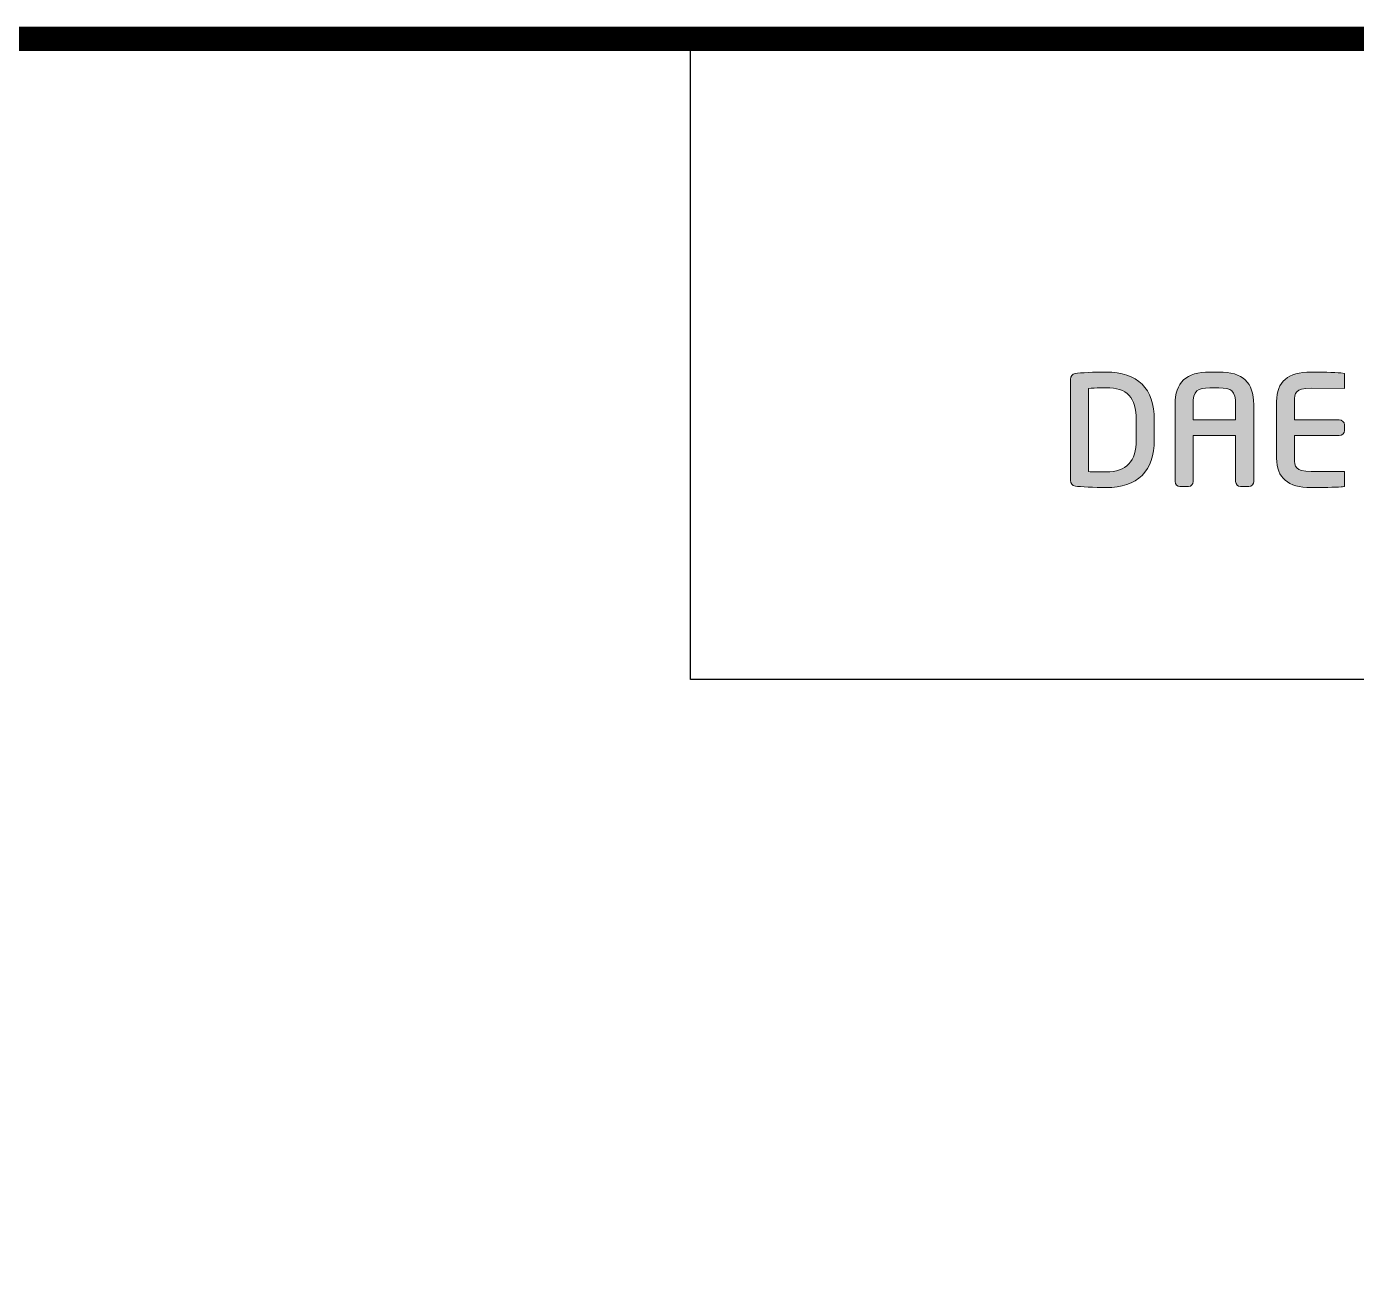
# Model space of a CAD drawing. Extents: x 16296677952 to 16296679688, y -37409618576 to -37409617304.
# Drawn here: x 16296678508.1 to 16296678589.5, y -37409617983.4 to -37409617907.2 of the extents above; entities that cross this region are included whole.
import ezdxf

# ---------------------------------------------------------------- set-up
doc = ezdxf.new("R2010")
doc.units = 0
doc.header["$LTSCALE"] = 10
doc.header["$MEASUREMENT"] = 0
doc.layers.get('0').update_dxf_attribs({"linetype": 'CONTINUOUS'})
doc.layers.add('레이어 1', color=7, linetype='CONTINUOUS', lineweight=0)

msp = doc.modelspace()

# ---------------------------------------------------------------- hatches: boundary and pattern name
at = {"layer": '레이어 1'}
h = msp.add_hatch(color=5, dxfattribs=at)
h.dxf.hatch_style = 2
edge = h.paths.add_edge_path()
edge.add_spline(control_points=[(16296678576.020201, -37409617932.440407), (16296678576.020201, -37409617933.766693), (16296678575.415091, -37409617934.411949), (16296678574.169649, -37409617934.411949), (16296678574.169649, -37409617934.411949), (16296678573.31756, -37409617934.396172), (16296678573.095501, -37409617934.392311), (16296678573.095501, -37409617934.392311), (16296678573.095501, -37409617929.307037), (16296678573.095501, -37409617929.307037), (16296678573.536831, -37409617929.263222), (16296678574.16403, -37409617929.255859), (16296678574.170259, -37409617929.255859), (16296678575.449459, -37409617929.255859), (16296678576.020201, -37409617929.863579), (16296678576.020201, -37409617931.225639), (16296678576.020201, -37409617931.225639), (16296678576.020201, -37409617932.440407), (16296678576.020201, -37409617932.440407)], knot_values=[0, 0, 0, 0, 1, 1, 1, 2, 2, 2, 3, 3, 3, 4, 4, 4, 5, 5, 5, 6, 6, 6, 6], degree=3, periodic=0)
edge = h.paths.add_edge_path()
edge.add_spline(control_points=[(16296678574.169649, -37409617928.300591), (16296678573.478279, -37409617928.300591), (16296678572.58139, -37409617928.343033), (16296678572.28727, -37409617928.390358), (16296678572.10334, -37409617928.421227), (16296678571.985411, -37409617928.558693), (16296678571.985411, -37409617928.740349), (16296678571.985411, -37409617928.740349), (16296678571.985411, -37409617934.926727), (16296678571.985411, -37409617934.926727), (16296678571.985411, -37409617935.117157), (16296678572.104469, -37409617935.251137), (16296678572.296209, -37409617935.277779), (16296678572.57439, -37409617935.324059), (16296678573.468361, -37409617935.36615), (16296678574.169649, -37409617935.36615), (16296678576.100149, -37409617935.36615), (16296678577.120119, -37409617934.35408), (16296678577.120119, -37409617932.440407), (16296678577.120119, -37409617932.440407), (16296678577.120119, -37409617931.225639), (16296678577.120119, -37409617931.225639), (16296678577.120119, -37409617929.311974), (16296678576.100149, -37409617928.300591), (16296678574.169649, -37409617928.300591)], knot_values=[0, 0, 0, 0, 1, 1, 1, 2, 2, 2, 3, 3, 3, 4, 4, 4, 5, 5, 5, 6, 6, 6, 7, 7, 7, 8, 8, 8, 8], degree=3, periodic=0)
h = msp.add_hatch(color=5, dxfattribs=at)
h.dxf.hatch_style = 2
edge = h.paths.add_edge_path()
edge.add_spline(control_points=[(16296678582.09894, -37409617931.218246), (16296678582.09894, -37409617931.218246), (16296678579.49581, -37409617931.218246), (16296678579.49581, -37409617931.218246), (16296678579.49581, -37409617931.121498), (16296678579.49581, -37409617930.290009), (16296678579.49581, -37409617930.290009), (16296678579.49581, -37409617929.422073), (16296678579.75382, -37409617929.274788), (16296678580.52788, -37409617929.274788), (16296678580.52788, -37409617929.274788), (16296678581.067659, -37409617929.274788), (16296678581.067659, -37409617929.274788), (16296678581.84127, -37409617929.274788), (16296678582.09894, -37409617929.422073), (16296678582.09894, -37409617930.290009), (16296678582.09894, -37409617930.290009), (16296678582.09894, -37409617931.121498), (16296678582.09894, -37409617931.218246)], knot_values=[0, 0, 0, 0, 1, 1, 1, 2, 2, 2, 3, 3, 3, 4, 4, 4, 5, 5, 5, 6, 6, 6, 6], degree=3, periodic=0)
edge = h.paths.add_edge_path()
edge.add_spline(control_points=[(16296678581.067659, -37409617928.300591), (16296678581.067659, -37409617928.300591), (16296678580.52788, -37409617928.300591), (16296678580.52788, -37409617928.300591), (16296678579.053261, -37409617928.300591), (16296678578.3958, -37409617928.913948), (16296678578.3958, -37409617930.290009), (16296678578.3958, -37409617930.290009), (16296678578.3958, -37409617934.997597), (16296678578.3958, -37409617934.997597), (16296678578.3958, -37409617935.163116), (16296678578.5303, -37409617935.303368), (16296678578.68906, -37409617935.303368), (16296678578.68906, -37409617935.303368), (16296678579.204041, -37409617935.303368), (16296678579.204041, -37409617935.303368), (16296678579.38657, -37409617935.303368), (16296678579.49581, -37409617935.148376), (16296678579.49581, -37409617934.997597), (16296678579.49581, -37409617934.997597), (16296678579.49581, -37409617932.292412), (16296678579.49581, -37409617932.186859), (16296678579.49581, -37409617932.186859), (16296678582.09894, -37409617932.186859), (16296678582.09894, -37409617932.186859), (16296678582.09894, -37409617932.292412), (16296678582.09894, -37409617934.997597), (16296678582.09894, -37409617934.997597), (16296678582.09894, -37409617935.166252), (16296678582.23193, -37409617935.303368), (16296678582.39579, -37409617935.303368), (16296678582.39579, -37409617935.303368), (16296678582.904461, -37409617935.303368), (16296678582.904461, -37409617935.303368), (16296678583.082781, -37409617935.303368), (16296678583.202789, -37409617935.14521), (16296678583.202789, -37409617934.997597), (16296678583.202789, -37409617934.997597), (16296678583.202789, -37409617930.290009), (16296678583.202789, -37409617930.290009), (16296678583.202789, -37409617928.913948), (16296678582.544041, -37409617928.300591), (16296678581.067659, -37409617928.300591)], knot_values=[0, 0, 0, 0, 1, 1, 1, 2, 2, 2, 3, 3, 3, 4, 4, 4, 5, 5, 5, 6, 6, 6, 7, 7, 7, 8, 8, 8, 9, 9, 9, 10, 10, 10, 11, 11, 11, 12, 12, 12, 13, 13, 13, 14, 14, 14, 14], degree=3, periodic=0)
h = msp.add_hatch(color=5, dxfattribs=at)
h.dxf.hatch_style = 2
edge = h.paths.add_edge_path()
edge.add_spline(control_points=[(16296678584.601761, -37409617930.099602), (16296678584.601761, -37409617930.099602), (16296678584.601761, -37409617933.565063), (16296678584.601761, -37409617933.565063), (16296678584.601761, -37409617934.777351), (16296678585.294189, -37409617935.36615), (16296678586.719009, -37409617935.36615), (16296678587.34795, -37409617935.36615), (16296678588.20397, -37409617935.354591), (16296678588.54624, -37409617935.322662), (16296678588.54133, -37409617935.322662), (16296678588.71221, -37409617935.306183), (16296678588.71221, -37409617935.306183), (16296678588.71221, -37409617935.306183), (16296678588.76165, -37409617935.301277), (16296678588.76165, -37409617935.301277), (16296678588.76165, -37409617935.301277), (16296678588.76165, -37409617934.374062), (16296678588.76165, -37409617934.374062), (16296678588.76165, -37409617934.374062), (16296678586.72682, -37409617934.374062), (16296678586.72682, -37409617934.374062), (16296678585.707371, -37409617934.374062), (16296678585.707371, -37409617934.08651), (16296678585.707371, -37409617933.565063), (16296678585.707371, -37409617933.565063), (16296678585.707371, -37409617932.280838), (16296678585.707371, -37409617932.180527), (16296678585.81213, -37409617932.180527), (16296678588.44261, -37409617932.180527), (16296678588.44261, -37409617932.180527), (16296678588.614889, -37409617932.180527), (16296678588.755239, -37409617932.043793), (16296678588.755239, -37409617931.875458), (16296678588.755239, -37409617931.875458), (16296678588.755239, -37409617931.531776), (16296678588.755239, -37409617931.531776), (16296678588.755239, -37409617931.362411), (16296678588.614889, -37409617931.225288), (16296678588.44261, -37409617931.225288), (16296678588.44261, -37409617931.225288), (16296678585.81213, -37409617931.225288), (16296678585.707371, -37409617931.225288), (16296678585.707371, -37409617931.125687), (16296678585.707371, -37409617930.099602), (16296678585.707371, -37409617930.099602), (16296678585.707371, -37409617929.578827), (16296678585.707371, -37409617929.291969), (16296678586.72682, -37409617929.291969), (16296678586.72682, -37409617929.291969), (16296678588.76086, -37409617929.300041), (16296678588.76086, -37409617929.300041), (16296678588.76086, -37409617929.300041), (16296678588.76086, -37409617928.378433), (16296678588.76086, -37409617928.378433), (16296678588.76086, -37409617928.378433), (16296678588.545099, -37409617928.355293), (16296678588.545099, -37409617928.355293), (16296678588.14488, -37409617928.319183), (16296678587.227329, -37409617928.300591), (16296678586.719009, -37409617928.300591), (16296678585.294189, -37409617928.300591), (16296678584.601761, -37409617928.88868), (16296678584.601761, -37409617930.099602)], knot_values=[0, 0, 0, 0, 1, 1, 1, 2, 2, 2, 3, 3, 3, 4, 4, 4, 5, 5, 5, 6, 6, 6, 7, 7, 7, 8, 8, 8, 9, 9, 9, 10, 10, 10, 11, 11, 11, 12, 12, 12, 13, 13, 13, 14, 14, 14, 15, 15, 15, 16, 16, 16, 17, 17, 17, 18, 18, 18, 19, 19, 19, 20, 20, 20, 21, 21, 21, 21], degree=3, periodic=0)

# ---------------------------------------------------------------- linework, layer by layer
at = {"color": 5, "ltscale": 0.5}
msp.add_line((16296678548.733419, -37409617947.103973), (16296678548.733419, -37409617907.916733), dxfattribs=at)
at = {"color": 5, "ltscale": 40}
msp.add_line((16296678652.77652, -37409617947.103973), (16296678548.733419, -37409617947.103973), dxfattribs=at)
at = {"color": 5, "linetype": 'ByBlock', "lineweight": 200, "const_width": 1.5}
msp.add_lwpolyline([(16296678022.7764, -37409618353.416817), (16296678652.7764, -37409618353.416817), (16296678652.7764, -37409617907.916817), (16296678022.7764, -37409617907.916817)], close=True, dxfattribs=at)
at = {"layer": '레이어 1', "color": 5}
for points, knots in [([(16296678574.169649, -37409617928.300591), (16296678573.478279, -37409617928.300591), (16296678572.58139, -37409617928.343033), (16296678572.28727, -37409617928.390358), (16296678572.10334, -37409617928.421227), (16296678571.985411, -37409617928.558693), (16296678571.985411, -37409617928.740349), (16296678571.985411, -37409617928.740349), (16296678571.985411, -37409617934.926727), (16296678571.985411, -37409617934.926727), (16296678571.985411, -37409617935.117157), (16296678572.104469, -37409617935.251137), (16296678572.296209, -37409617935.277779), (16296678572.57439, -37409617935.324059), (16296678573.468361, -37409617935.36615), (16296678574.169649, -37409617935.36615), (16296678576.100149, -37409617935.36615), (16296678577.120119, -37409617934.35408), (16296678577.120119, -37409617932.440407), (16296678577.120119, -37409617932.440407), (16296678577.120119, -37409617931.225639), (16296678577.120119, -37409617931.225639), (16296678577.120119, -37409617929.311974), (16296678576.100149, -37409617928.300591), (16296678574.169649, -37409617928.300591)], [0, 0, 0, 0, 1, 1, 1, 2, 2, 2, 3, 3, 3, 4, 4, 4, 5, 5, 5, 6, 6, 6, 7, 7, 7, 8, 8, 8, 8]), ([(16296678581.067659, -37409617928.300591), (16296678581.067659, -37409617928.300591), (16296678580.52788, -37409617928.300591), (16296678580.52788, -37409617928.300591), (16296678579.053261, -37409617928.300591), (16296678578.3958, -37409617928.913948), (16296678578.3958, -37409617930.290009), (16296678578.3958, -37409617930.290009), (16296678578.3958, -37409617934.997597), (16296678578.3958, -37409617934.997597), (16296678578.3958, -37409617935.163116), (16296678578.5303, -37409617935.303368), (16296678578.68906, -37409617935.303368), (16296678578.68906, -37409617935.303368), (16296678579.204041, -37409617935.303368), (16296678579.204041, -37409617935.303368), (16296678579.38657, -37409617935.303368), (16296678579.49581, -37409617935.148376), (16296678579.49581, -37409617934.997597), (16296678579.49581, -37409617934.997597), (16296678579.49581, -37409617932.292412), (16296678579.49581, -37409617932.186859), (16296678579.49581, -37409617932.186859), (16296678582.09894, -37409617932.186859), (16296678582.09894, -37409617932.186859), (16296678582.09894, -37409617932.292412), (16296678582.09894, -37409617934.997597), (16296678582.09894, -37409617934.997597), (16296678582.09894, -37409617935.166252), (16296678582.23193, -37409617935.303368), (16296678582.39579, -37409617935.303368), (16296678582.39579, -37409617935.303368), (16296678582.904461, -37409617935.303368), (16296678582.904461, -37409617935.303368), (16296678583.082781, -37409617935.303368), (16296678583.202789, -37409617935.14521), (16296678583.202789, -37409617934.997597), (16296678583.202789, -37409617934.997597), (16296678583.202789, -37409617930.290009), (16296678583.202789, -37409617930.290009), (16296678583.202789, -37409617928.913948), (16296678582.544041, -37409617928.300591), (16296678581.067659, -37409617928.300591)], [0, 0, 0, 0, 1, 1, 1, 2, 2, 2, 3, 3, 3, 4, 4, 4, 5, 5, 5, 6, 6, 6, 7, 7, 7, 8, 8, 8, 9, 9, 9, 10, 10, 10, 11, 11, 11, 12, 12, 12, 13, 13, 13, 14, 14, 14, 14]), ([(16296678584.601761, -37409617930.099602), (16296678584.601761, -37409617930.099602), (16296678584.601761, -37409617933.565063), (16296678584.601761, -37409617933.565063), (16296678584.601761, -37409617934.777351), (16296678585.294189, -37409617935.36615), (16296678586.719009, -37409617935.36615), (16296678587.34795, -37409617935.36615), (16296678588.20397, -37409617935.354591), (16296678588.54624, -37409617935.322662), (16296678588.54133, -37409617935.322662), (16296678588.71221, -37409617935.306183), (16296678588.71221, -37409617935.306183), (16296678588.71221, -37409617935.306183), (16296678588.76165, -37409617935.301277), (16296678588.76165, -37409617935.301277), (16296678588.76165, -37409617935.301277), (16296678588.76165, -37409617934.374062), (16296678588.76165, -37409617934.374062), (16296678588.76165, -37409617934.374062), (16296678586.72682, -37409617934.374062), (16296678586.72682, -37409617934.374062), (16296678585.707371, -37409617934.374062), (16296678585.707371, -37409617934.08651), (16296678585.707371, -37409617933.565063), (16296678585.707371, -37409617933.565063), (16296678585.707371, -37409617932.280838), (16296678585.707371, -37409617932.180527), (16296678585.81213, -37409617932.180527), (16296678588.44261, -37409617932.180527), (16296678588.44261, -37409617932.180527), (16296678588.614889, -37409617932.180527), (16296678588.755239, -37409617932.043793), (16296678588.755239, -37409617931.875458), (16296678588.755239, -37409617931.875458), (16296678588.755239, -37409617931.531776), (16296678588.755239, -37409617931.531776), (16296678588.755239, -37409617931.362411), (16296678588.614889, -37409617931.225288), (16296678588.44261, -37409617931.225288), (16296678588.44261, -37409617931.225288), (16296678585.81213, -37409617931.225288), (16296678585.707371, -37409617931.225288), (16296678585.707371, -37409617931.125687), (16296678585.707371, -37409617930.099602), (16296678585.707371, -37409617930.099602), (16296678585.707371, -37409617929.578827), (16296678585.707371, -37409617929.291969), (16296678586.72682, -37409617929.291969), (16296678586.72682, -37409617929.291969), (16296678588.76086, -37409617929.300041), (16296678588.76086, -37409617929.300041), (16296678588.76086, -37409617929.300041), (16296678588.76086, -37409617928.378433), (16296678588.76086, -37409617928.378433), (16296678588.76086, -37409617928.378433), (16296678588.545099, -37409617928.355293), (16296678588.545099, -37409617928.355293), (16296678588.14488, -37409617928.319183), (16296678587.227329, -37409617928.300591), (16296678586.719009, -37409617928.300591), (16296678585.294189, -37409617928.300591), (16296678584.601761, -37409617928.88868), (16296678584.601761, -37409617930.099602)], [0, 0, 0, 0, 1, 1, 1, 2, 2, 2, 3, 3, 3, 4, 4, 4, 5, 5, 5, 6, 6, 6, 7, 7, 7, 8, 8, 8, 9, 9, 9, 10, 10, 10, 11, 11, 11, 12, 12, 12, 13, 13, 13, 14, 14, 14, 15, 15, 15, 16, 16, 16, 17, 17, 17, 18, 18, 18, 19, 19, 19, 20, 20, 20, 21, 21, 21, 21]), ([(16296678576.020201, -37409617932.440407), (16296678576.020201, -37409617933.766693), (16296678575.415091, -37409617934.411949), (16296678574.169649, -37409617934.411949), (16296678574.169649, -37409617934.411949), (16296678573.31756, -37409617934.396172), (16296678573.095501, -37409617934.392311), (16296678573.095501, -37409617934.392311), (16296678573.095501, -37409617929.307037), (16296678573.095501, -37409617929.307037), (16296678573.536831, -37409617929.263222), (16296678574.16403, -37409617929.255859), (16296678574.170259, -37409617929.255859), (16296678575.449459, -37409617929.255859), (16296678576.020201, -37409617929.863579), (16296678576.020201, -37409617931.225639), (16296678576.020201, -37409617931.225639), (16296678576.020201, -37409617932.440407), (16296678576.020201, -37409617932.440407)], [0, 0, 0, 0, 1, 1, 1, 2, 2, 2, 3, 3, 3, 4, 4, 4, 5, 5, 5, 6, 6, 6, 6]), ([(16296678582.09894, -37409617931.218246), (16296678582.09894, -37409617931.218246), (16296678579.49581, -37409617931.218246), (16296678579.49581, -37409617931.218246), (16296678579.49581, -37409617931.121498), (16296678579.49581, -37409617930.290009), (16296678579.49581, -37409617930.290009), (16296678579.49581, -37409617929.422073), (16296678579.75382, -37409617929.274788), (16296678580.52788, -37409617929.274788), (16296678580.52788, -37409617929.274788), (16296678581.067659, -37409617929.274788), (16296678581.067659, -37409617929.274788), (16296678581.84127, -37409617929.274788), (16296678582.09894, -37409617929.422073), (16296678582.09894, -37409617930.290009), (16296678582.09894, -37409617930.290009), (16296678582.09894, -37409617931.121498), (16296678582.09894, -37409617931.218246)], [0, 0, 0, 0, 1, 1, 1, 2, 2, 2, 3, 3, 3, 4, 4, 4, 5, 5, 5, 6, 6, 6, 6])]:
    msp.add_open_spline(points, degree=3, knots=knots, dxfattribs=at)

doc.saveas('drawing.dxf')
